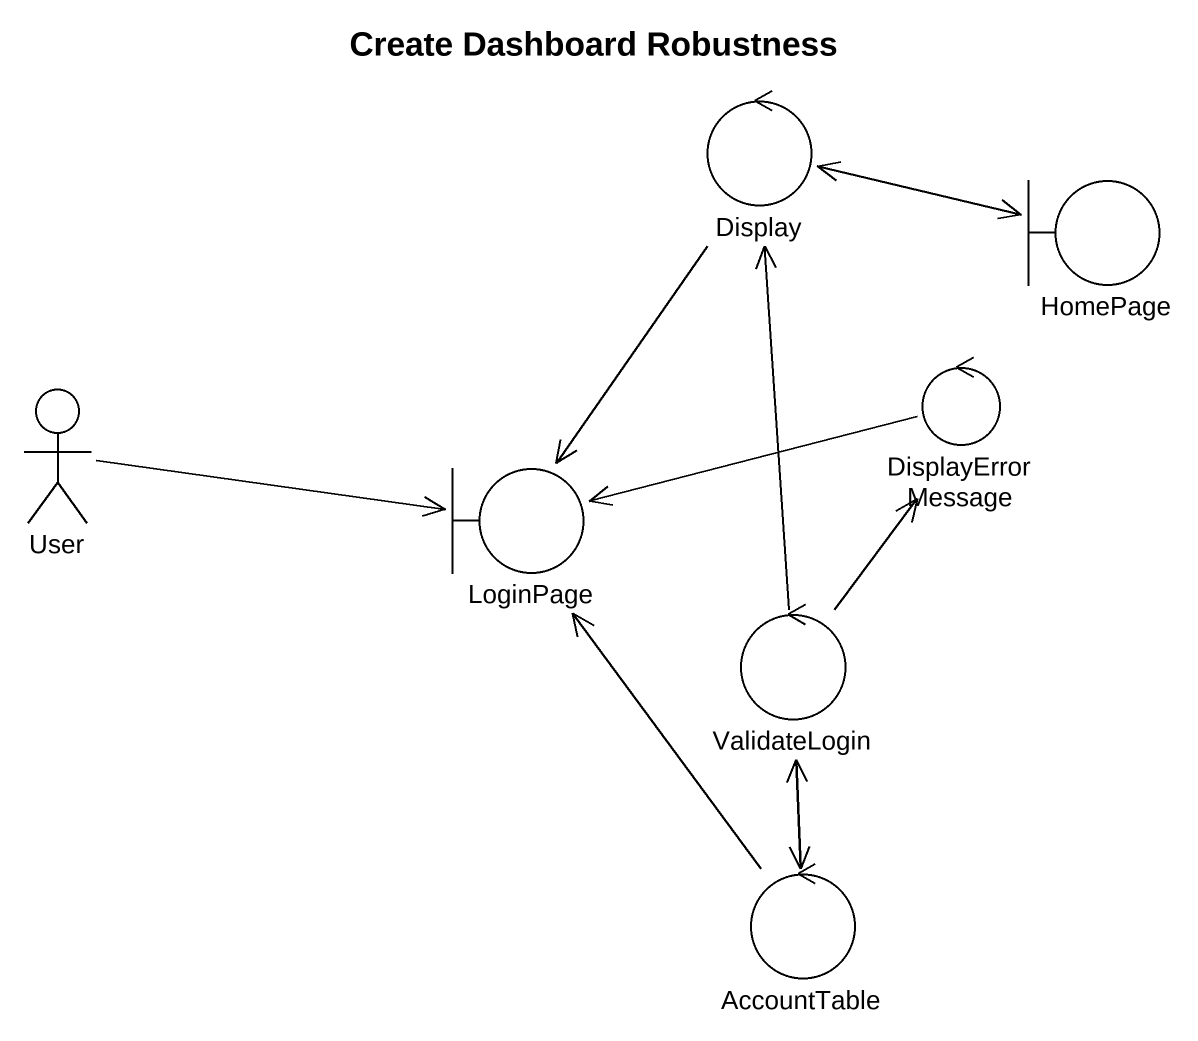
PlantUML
@startuml
title Create Dashboard Robustness
control Display
boundary HomePage
actor User
control DisplayErrorMessage
boundary LoginPage
control ValidateLogin
control AccountTable
Display -right-> HomePage
Display --> LoginPage
HomePage -left-> Display
User -right-> LoginPage
DisplayErrorMessage -left-> LoginPage
ValidateLogin -up-> Display
ValidateLogin -up-> DisplayErrorMessage
ValidateLogin --> AccountTable
AccountTable -up-> LoginPage
AccountTable -up-> ValidateLogin
@enduml
